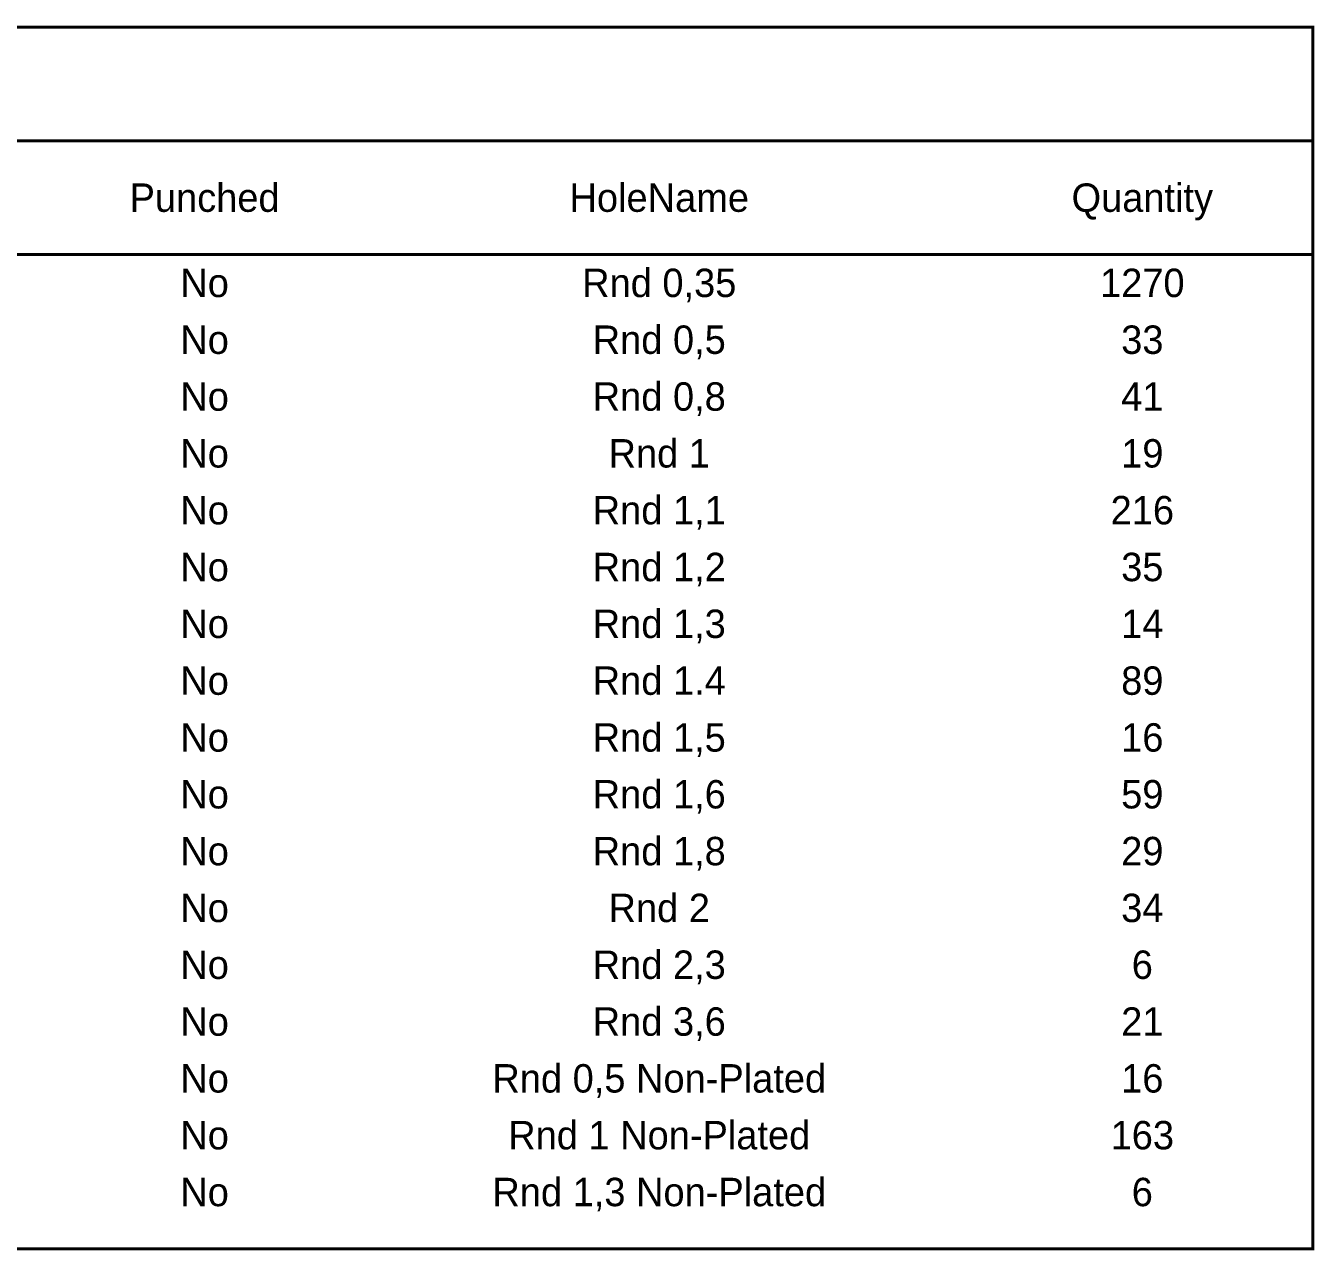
# Model space of a CAD drawing. Extents: x -28 to 199, y -61 to 255.
# Drawn here: x 69 to 123.4, y -60.7 to -8.9 of the extents above; entities that cross this region are included whole.
import ezdxf
from ezdxf.enums import TextEntityAlignment as Align

# ---------------------------------------------------------------- set-up
doc = ezdxf.new("R2010")
doc.units = 0
doc.header["$MEASUREMENT"] = 0
doc.layers.add('DRILL_DRAWING', color=21, linetype='CONTINUOUS')
doc.styles.add('VERIBEST_GERBER_0', font='txt')

msp = doc.modelspace()

# ---------------------------------------------------------------- linework, layer by layer
at = {"layer": 'DRILL_DRAWING', "const_width": 0.12}
msp.add_lwpolyline([(-0.25, -60.6), (-0.25, -9), (123.35, -9), (123.35, -60.6)], close=True, dxfattribs=at)
for points in [[(-0.25, -13.8), (123.35, -13.8)], [(-0.25, -18.6), (123.35, -18.6)]]:
    msp.add_lwpolyline(points, dxfattribs=at)

# ---------------------------------------------------------------- texts
at = {"layer": 'DRILL_DRAWING', "style": 'VERIBEST_GERBER_0'}
for s, p in [('Punched', (76.55, -16.2)), ('HoleName', (95.75, -16.2)), ('Quantity', (116.15, -16.2)), ('No', (76.55, -19.8)), ('Rnd 0,35', (95.75, -19.8)), ('1270', (116.15, -19.8)), ('No', (76.55, -22.2)), ('Rnd 0,5', (95.75, -22.2)), ('33', (116.15, -22.2)), ('Rnd 0,8', (95.75, -24.6)), ('No', (76.55, -24.6)), ('41', (116.15, -24.6)), ('No', (76.55, -27)), ('Rnd 1', (95.75, -27)), ('19', (116.15, -27)), ('No', (76.55, -29.4)), ('Rnd 1,1', (95.75, -29.4)), ('216', (116.15, -29.4)), ('No', (76.55, -31.8)), ('Rnd 1,2', (95.75, -31.8)), ('35', (116.15, -31.8)), ('No', (76.55, -34.2)), ('Rnd 1,3', (95.75, -34.2)), ('14', (116.15, -34.2)), ('No', (76.55, -36.6)), ('Rnd 1.4', (95.75, -36.6)), ('89', (116.15, -36.6)), ('No', (76.55, -39)), ('Rnd 1,5', (95.75, -39)), ('16', (116.15, -39)), ('No', (76.55, -41.4)), ('Rnd 1,6', (95.75, -41.4)), ('59', (116.15, -41.4)), ('No', (76.55, -43.8)), ('Rnd 1,8', (95.75, -43.8)), ('29', (116.15, -43.8)), ('No', (76.55, -46.2)), ('Rnd 2', (95.75, -46.2)), ('34', (116.15, -46.2)), ('No', (76.55, -48.6)), ('Rnd 2,3', (95.75, -48.6)), ('6', (116.15, -48.6)), ('No', (76.55, -51)), ('Rnd 3,6', (95.75, -51)), ('21', (116.15, -51)), ('Rnd 0,5 Non-Plated', (95.75, -53.4)), ('No', (76.55, -53.4)), ('16', (116.15, -53.4)), ('No', (76.55, -55.8)), ('Rnd 1 Non-Plated', (95.75, -55.8)), ('163', (116.15, -55.8)), ('No', (76.55, -58.2)), ('Rnd 1,3 Non-Plated', (95.75, -58.2)), ('6', (116.15, -58.2))]:
    msp.add_text(s, height=1.2, dxfattribs=at).set_placement(p, align=Align.MIDDLE_CENTER)

doc.saveas('drawing.dxf')
